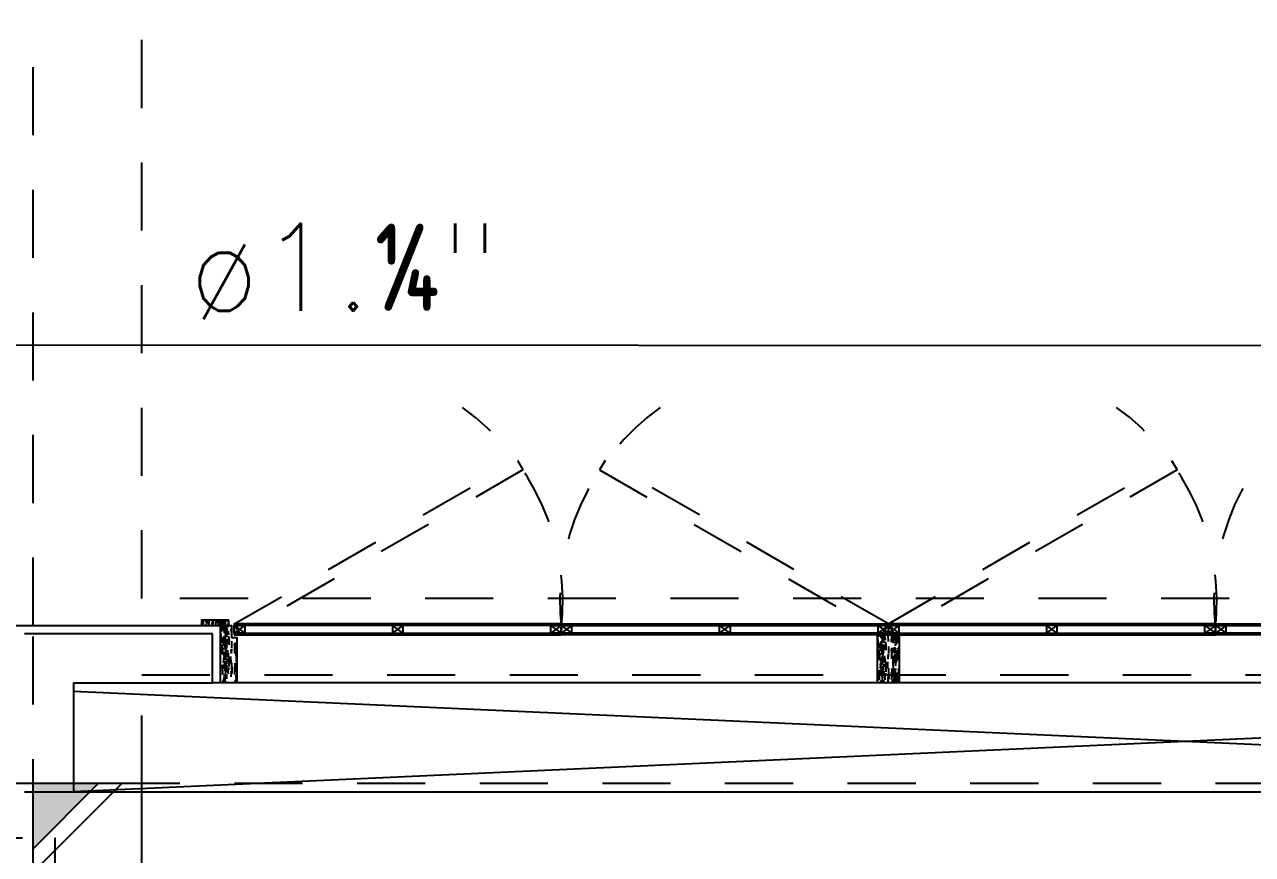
# Model space of a CAD drawing. Header units: millimetres. Extents: x 188.6 to 263.2, y 40.1 to 120.1.
# Drawn here: x 223.678 to 225.931, y 69 to 70.523 of the extents above; entities that cross this region are included whole.
import ezdxf

# ---------------------------------------------------------------- set-up
doc = ezdxf.new("R2010")
doc.units = ezdxf.units.MM
for name, pattern in [('ACAD_ISO14W100', [24, 12, -3, 0, -3, 0, -3, 0, -3]), ('DASHDOT2', [0.5, 0.25, -0.125, 0, -0.125]), ('HIDDEN2', [0.1875, 0.125, -0.0625]), ('XREF-TIPO$0$HIDDEN', [0.375, 0.25, -0.125])]:
    doc.linetypes.add(name, pattern=pattern)
for name, color, linetype in [('ARQ', 8, 'Continuous'), ('ESTR-PILARES', 11, 'Continuous'), ('ESTR-VIGAS', 11, 'HIDDEN2'), ('ESTRUTURA', 7, 'Continuous'), ('SPDA-MALHA', 162, 'ACAD_ISO14W100'), ('SPK-TEXTO', 7, 'Continuous'), ('SPK-TUBO-TETO', 12, 'Continuous')]:
    doc.layers.add(name, color=color, linetype=linetype)
doc.styles.add('60-75', font='romans.shx', dxfattribs={"height": 0.12})
pattern_1 = [(79.69520000000003, (223.9720790877334, 69.4320364729906), (0.0399997950214397, 0.2400000384339161), [0.00447212, -0.4427414399999977]), (90, (223.9728790876549, 69.43643647296676), (-0.04, 0.04), [0.0044, -0.0356]), (108.4348999999999, (223.9728790876549, 69.4408364729429), (-0.0399999361289083, 0.0800000173837185), [0.00379472, -0.1226963599999994]), (262.875, (223.9716790877144, 69.44443647427806), (0.0399999312757586, 0.2800000151938114), [0.00322492, -0.3192654]), (264.8056, (223.9712790876954, 69.44123647412607), (0.0399998089879781, 0.4000000268017958), [0.00441816, -0.4373962800000001]), (284.0361999999999, (223.9708790876764, 69.4368364741499), (0.0399999222944498, -0.1200000218395896), [0.00494772, -0.15997648]), (99.46229999999994, (223.9720790877334, 69.4352364731426), (-0.0399999255680974, 0.2000000309478123), [0.00243312, -0.2408774]), (83.65980000000005, (223.9716790877144, 69.43763647279093), (-0.0400000631583878, -0.3199999761042569), [0.00362216, -0.35859324]), (275.7106, (223.9720790877334, 69.44123647412607), (0.0400000525866517, -0.3599999769398341), [0.00401996, -0.3979750799999976]), (258.6901000000001, (223.972479087636, 69.43723647347042), (0.0399999052864643, 0.1600000300892381), [0.0020396, -0.2019211599999988]), (84.8056, (223.972479087636, 69.42843647351812), (-0.0399998089879779, -0.4000000268017958), [0.00441816, -0.43739628]), (78.69009999999997, (223.9728790876549, 69.43283647349425), (-0.0399999052864644, -0.160000030089238), [0.0040792, -0.19988156]), (90, (223.9736790876929, 69.4368364741499), (-0.04, 0.04), [0.0048, -0.0352]), (110.5559999999999, (223.9736790876929, 69.44163647344658), (-0.0799998398568635, 0.2000000737816969), [0.0034176, -0.3383425599999999]), (93.81409999999993, (223.972479087636, 69.44483647359857), (-0.0400002449589481, 0.5599999736578523), [0.00601332, -0.59531852]), (84.8056, (223.9720790877334, 69.4508364727194), (-0.0399998089879779, -0.4000000268017958), [0.00441816, -0.43739628]), (90, (223.972479087636, 69.45523647269556), (-0.04, 0.04), [0.0044, -0.0356]), (95.19439999999994, (223.972479087636, 69.41963647356579), (-0.039999808987978, 0.4000000268017958), [0.00441816, -0.4373962800000001]), (84.8056, (223.9720790877334, 69.42403647354193), (-0.0399998089879779, -0.4000000268017958), [0.00441816, -0.43739628]), (90, (223.9716790877144, 69.41963647356579), (-0.04, 0.04), [0.0024, -0.0376]), (95.19439999999994, (223.9716790877144, 69.42203647321412), (-0.039999808987978, 0.4000000268017958), [0.00441816, -0.4373962800000001]), (90, (223.9712790876954, 69.42643647319028), (-0.04, 0.04), [0.004, -0.036]), (100.3048, (223.9712790876954, 69.43043647384593), (0.0399997950214397, -0.2400000384339161), [0.00447212, -0.44274144]), (95.19439999999994, (223.9704790876575, 69.43483647382207), (-0.039999808987978, 0.4000000268017958), [0.00441816, -0.4373962800000001]), (84.8056, (223.9700790876384, 69.43923647379825), (-0.0399998089879779, -0.4000000268017958), [0.00441816, -0.43739628]), (84.8056, (223.9704790876575, 69.44363647377439), (-0.0399998089879779, -0.4000000268017958), [0.00441816, -0.43739628]), (81.86989999999993, (223.9708790876764, 69.44803647375056), (-0.03999997423262201, -0.2399999910584448), [0.00565684, -0.2771858399999976]), (90, (223.9716790877144, 69.45363647355089), (-0.04, 0.04), [0.006, -0.034]), (77.47120000000002, (223.9956790876901, 69.45203647440621), (0.0399999841217957, 0.2000000128163639), [0.0036878, -0.36509396]), (84.28939999999999, (223.9964790877281, 69.45563647387871), (-0.0400000525866517, -0.3599999769398341), [0.00401996, -0.3979750800000001]), (98.13009999999994, (223.9956790876901, 69.45203647440621), (-0.0399999742326217, 0.2399999910584448), [0.00282844, -0.2800142800000001]), (99.46229999999994, (223.9952790876712, 69.45483647337504), (-0.0399999255680974, 0.2000000309478123), [0.0048662, -0.23844428]), (90, (223.9944790876332, 69.41963647356579), (-0.04, 0.04), [0.0048, -0.0352]), (80.5377, (223.9944790876332, 69.42443647286245), (-0.0399999255680975, -0.2000000309478122), [0.00243312, -0.2408774]), (291.8014, (223.9948790876522, 69.42683647437343), (-0.039999996420026, 0.1200000109204308), [0.00215408, -0.21325252]), (282.9946000000001, (223.9956790876901, 69.4248364740456), (-0.0799999031031338, 0.3600000307099759), [0.00533668, -0.5283298799999999]), (82.87500000000001, (223.9956790876901, 69.45643647438237), (-0.0399999312757587, -0.2800000151938114), [0.00322492, -0.3192654]), (97.12499999999991, (223.9956790876901, 69.45643647438237), (-0.0399999312757586, 0.2800000151938114), [0.00322492, -0.3192654]), (90, (223.9952790876712, 69.41963647356579), (-0.04, 0.04), [0.0032, -0.0368]), (284.0361999999999, (223.9952790876712, 69.42283647371778), (0.0399999222944498, -0.1200000218395896), [0.00329848, -0.16162576]), (86.63350000000004, (223.9940790877306, 69.42843647351812), (-0.0400004385341794, -0.6399999728787479), [0.00681176, -0.6743637199999952]), (87.70940000000003, (223.9944790876332, 69.4352364731426), (-0.0399998301250331, -0.9600000051670294), [0.010008, -0.9907916800000002]), (93.17979999999955, (223.9948790876522, 69.44523647291908), (-0.0399996416930524, 0.6800000201079799), [0.00721112, -0.7138991599999974]), (99.46229999999994, (223.9944790876332, 69.45243647372672), (-0.0399999255680974, 0.2000000309478123), [0.00729932, -0.2360112]), (100.3048, (223.9980790876877, 69.41963647356579), (0.0399997950214397, -0.2400000384339161), [0.00447212, -0.44274144]), (105.9454, (223.9972790876497, 69.42403647354193), (0.0399999955718552, -0.1600000050660861), [0.00582408, -0.28538032]), (90, (223.9956790876901, 69.42963647334227), (-0.04, 0.04), [0.0052, -0.0348]), (81.86989999999993, (223.9956790876901, 69.43483647382207), (-0.03999997423262201, -0.2399999910584448), [0.00565684, -0.2771858399999976]), (93.5762999999994, (223.9964790877281, 69.44043647362241), (-0.0399996286932699, 0.600000026173364), [0.00641248, -0.6348362799999994]), (81.25380000000001, (223.9960790877092, 69.4468364739264), (0.0400001678823012, 0.279999973454254), [0.00526116, -0.5208566799999951]), (75.96380000000005, (223.9968790876309, 69.45203647440621), (-0.0399999222944498, -0.1200000218395896), [0.00494772, -0.15997648]), (90, (223.9980790876877, 69.45683647370286), (-0.04, 0.04), [0.0028, -0.0372]), (264.8056, (223.9940790877306, 69.42843647351812), (0.0399998089879781, 0.4000000268017958), [0.00883628, -0.4329781600000002]), (85.23639999999993, (223.991679087733, 69.41963647356579), (-0.0399996613064505, -0.4400000378527836), [0.00963328, -0.4720305200000002]), (90, (223.9924790876546, 69.42923647402176), (-0.04, 0.04), [0.0092, -0.0308]), (94.08559999999996, (223.9924790876546, 69.43843647329459), (-0.0399998452941669, 0.5200000059605934), [0.0112285199999999, -0.5501981999999952]), (90, (223.991679087733, 69.44963647289524), (-0.04, 0.04), [0.01, -0.03]), (97.12499999999991, (224.0000790876663, 69.41963647356579), (-0.0399999312757586, 0.2800000151938114), [0.00967472, -0.3128156]), (96.34019999999997, (223.9988790877257, 69.42923647402176), (-0.0400000631583877, 0.3199999761042569), [0.00724432, -0.3549710800000001]), (87.51039999999998, (223.9980790876877, 69.43643647296676), (-0.0400007146107917, -0.8799999791882172), [0.00920868, -0.91166048]), (83.48020000000005, (223.9984790877067, 69.44563647410223), (-0.1199999810097492, -1.039999991634944), [0.01409112, -1.395022079999999]), (93.01279999999981, (223.9740790877119, 69.41963647356579), (-0.0400001641951632, 0.7200000004678956), [0.00761052, -0.7534413999999995]), (81.86989999999993, (223.9736790876929, 69.42723647369394), (-0.03999997423262201, -0.2399999910584448), [0.0084852799999999, -0.2743574399999975]), (87.61409999999995, (223.9748790876335, 69.43563647432575), (-0.0399993108224176, -0.9200000209549773), [0.0096083199999999, -0.9512246399999954]), (100.6197, (223.9752790876525, 69.44523647291908), (0.0800003233247349, -0.4399999361847267), [0.00651152, -0.64464128]), (90, (223.9740790877119, 69.45163647322306), (-0.04, 0.04), [0.008, -0.032]), (86.82020000000004, (223.9692790877168, 69.41963647356579), (-0.0399996416930523, -0.6800000201079799), [0.00721112, -0.7138991599999951]), (96.00899999999996, (223.9696790877359, 69.42683647437343), (0.0399999726992737, -0.3999999900362416), [0.007642, -0.75655692]), (96.7098, (223.9688790876979, 69.43443647263894), (0.0399997552497613, -0.3600000399100522), [0.00684688, -0.6778428000000001]), (84.28939999999999, (223.9680790876598, 69.44123647412607), (-0.0400000525866517, -0.3599999769398341), [0.00803992, -0.39395512]), (77.90519999999998, (223.9688790876979, 69.44923647357473), (-0.0800002693395147, -0.359999944064556), [0.00572712, -0.56698572]), (99.46229999999994, (223.9700790876384, 69.45483647337504), (-0.0399999255680974, 0.2000000309478123), [0.0048662, -0.23844428]), (93.81409999999993, (223.9768790877285, 69.41963647356579), (-0.0400002449589481, 0.5599999736578523), [0.00601332, -0.59531852]), (77.19570000000002, (223.9764790877095, 69.42563647268662), (-0.1200002955069241, -0.519999913875351), [0.0090244, -0.89341672]), (90, (223.9784790876881, 69.43443647263894), (-0.04, 0.04), [0.01, -0.03]), (95.44029999999985, (223.9784790876881, 69.44443647427806), (0.0399997348496507, -0.4400000124883264), [0.008438, -0.8353629199999995]), (96.7098, (223.9776790876501, 69.45283647304723), (0.0399997552497613, -0.3600000399100522), [0.00684688, -0.6778428000000001]), (90, (223.9664790877002, 69.41963647356579), (-0.04, 0.04), [0.0068, -0.0332]), (98.13009999999994, (223.9664790877002, 69.42643647319028), (-0.0399999742326217, 0.2399999910584448), [0.01131372, -0.2715289999999999]), (87.61409999999995, (223.9648790877406, 69.43763647279093), (-0.0399993108224176, -0.9200000209549773), [0.0096083199999999, -0.9512246399999954]), (84.47250000000003, (223.9652790876432, 69.4472364732469), (0.0799994151865981, 0.840000068775989), [0.01245792, -1.233335]), (96.8428, (224.0028790876829, 69.41963647356579), (0.0800003199169901, -0.6799999746191422), [0.0100717599999999, -0.9971025199999948]), (90, (224.0016790876259, 69.42963647334227), (-0.04, 0.04), [0.0112, -0.0288]), (86.34780000000003, (224.0016790876259, 69.4408364729429), (-0.0799994919411372, -1.240000037688629), [0.0188382399999999, -1.864987639999989]), (90, (223.9888790877164, 69.41963647356579), (-0.04, 0.04), [0.0096, -0.0304]), (94.76359999999987, (223.9888790877164, 69.42923647402176), (-0.0399996613064504, 0.4400000378527836), [0.0096332799999999, -0.472030519999998]), (88.15239999999996, (223.9880790876784, 69.43883647447774), (-0.0399997735908692, -1.200000018572352), [0.01240644, -1.22823856]), (87.2737, (223.9884790876974, 69.45123647390255), (-0.0399998407090877, -0.8000000117989386), [0.00840952, -0.8325423200000001]), (84.8056, (223.9824790876454, 69.41963647356579), (-0.0399998089879779, -0.4000000268017958), [0.00883628, -0.4329781600000001]), (90, (223.9832790876834, 69.42843647351812), (-0.04, 0.04), [0.0128, -0.0272]), (91.90919999999942, (223.9832790876834, 69.44123647412607), (-0.0400009696431283, 1.15999996126315), [0.01200668, -1.188659799999997]), (93.5762999999994, (223.9828790876643, 69.45323647423037), (-0.0399996286932699, 0.600000026173364), [0.00641248, -0.6348362799999994])]
pattern_2 = [(79.69520000000003, (224.0070790876495, 69.34192757195183), (0.0399997950214397, 0.2400000384339161), [0.00447212, -0.4427414399999977]), (90, (224.0078790875711, 69.34632757192797), (-0.04, 0.04), [0.0044, -0.0356]), (108.4348999999999, (224.0078790875711, 69.35072757190414), (-0.0399999361289083, 0.0800000173837185), [0.00379472, -0.1226963599999995]), (262.875, (224.0066790876305, 69.35432757323929), (0.0399999312757586, 0.2800000151938114), [0.00322492, -0.3192654]), (264.8056, (224.0062790876116, 69.3511275730873), (0.0399998089879781, 0.4000000268017958), [0.00441816, -0.4373962800000001]), (284.0361999999999, (224.0058790875925, 69.34672757311114), (0.0399999222944498, -0.1200000218395896), [0.00494772, -0.15997648]), (99.46229999999994, (224.0070790876495, 69.34512757210382), (-0.0399999255680974, 0.2000000309478123), [0.00243312, -0.2408774]), (83.65980000000005, (224.0066790876305, 69.34752757175215), (-0.0400000631583878, -0.3199999761042569), [0.00362216, -0.35859324]), (275.7106, (224.0070790876495, 69.3511275730873), (0.0400000525866517, -0.3599999769398341), [0.00401996, -0.3979750799999977]), (258.6901000000001, (224.0074790875521, 69.34712757243165), (0.0399999052864643, 0.1600000300892381), [0.0020396, -0.2019211599999989]), (84.8056, (224.0074790875521, 69.33832757247933), (-0.0399998089879779, -0.4000000268017958), [0.00441816, -0.43739628]), (78.69009999999997, (224.0078790875711, 69.34272757245547), (-0.0399999052864644, -0.160000030089238), [0.0040792, -0.19988156]), (90, (224.0086790876091, 69.34672757311114), (-0.04, 0.04), [0.0048, -0.0352]), (110.5559999999999, (224.0086790876091, 69.3515275724078), (-0.0799998398568635, 0.2000000737816969), [0.0034176, -0.3383425599999999]), (93.81409999999993, (224.0074790875521, 69.35472757255978), (-0.0400002449589481, 0.5599999736578523), [0.00601332, -0.59531852]), (84.8056, (224.0070790876495, 69.36072757168061), (-0.0399998089879779, -0.4000000268017958), [0.00441816, -0.43739628]), (90, (224.0074790875521, 69.36512757165679), (-0.04, 0.04), [0.0044, -0.0356]), (95.19439999999994, (224.0074790875521, 69.32952757252701), (-0.039999808987978, 0.4000000268017958), [0.00441816, -0.4373962800000001]), (84.8056, (224.0070790876495, 69.33392757250317), (-0.0399998089879779, -0.4000000268017958), [0.00441816, -0.43739628]), (90, (224.0066790876305, 69.32952757252701), (-0.04, 0.04), [0.0024, -0.0376]), (95.19439999999994, (224.0066790876305, 69.33192757217535), (-0.039999808987978, 0.4000000268017958), [0.00441816, -0.4373962800000001]), (90, (224.0062790876116, 69.3363275721515), (-0.04, 0.04), [0.004, -0.036]), (100.3048, (224.0062790876116, 69.34032757280715), (0.0399997950214397, -0.2400000384339161), [0.00447212, -0.44274144]), (95.19439999999994, (224.0054790875736, 69.34472757278331), (-0.039999808987978, 0.4000000268017958), [0.00441816, -0.4373962800000001]), (84.8056, (224.0050790875545, 69.34912757275947), (-0.0399998089879779, -0.4000000268017958), [0.00441816, -0.43739628]), (84.8056, (224.0054790875736, 69.35352757273562), (-0.0399998089879779, -0.4000000268017958), [0.00441816, -0.43739628]), (81.86989999999993, (224.0058790875925, 69.35792757271179), (-0.03999997423262201, -0.2399999910584448), [0.00565684, -0.2771858399999976]), (90, (224.0066790876305, 69.36352757251211), (-0.04, 0.04), [0.006, -0.034]), (77.47120000000002, (224.0306790876064, 69.36192757336744), (0.0399999841217957, 0.2000000128163639), [0.0036878, -0.36509396]), (84.28939999999999, (224.0314790876443, 69.36552757283994), (-0.0400000525866517, -0.3599999769398341), [0.00401996, -0.3979750800000001]), (98.13009999999994, (224.0306790876064, 69.36192757336744), (-0.0399999742326217, 0.2399999910584448), [0.00282844, -0.2800142800000001]), (99.46229999999994, (224.0302790875873, 69.36472757233628), (-0.0399999255680974, 0.2000000309478123), [0.0048662, -0.23844428]), (90, (224.0294790875493, 69.32952757252701), (-0.04, 0.04), [0.0048, -0.0352]), (80.5377, (224.0294790875493, 69.33432757182368), (-0.0399999255680975, -0.2000000309478122), [0.00243312, -0.2408774]), (291.8014, (224.0298790875685, 69.33672757333464), (-0.039999996420026, 0.1200000109204308), [0.00215408, -0.21325252]), (282.9946000000001, (224.0306790876064, 69.33472757300683), (-0.0799999031031338, 0.3600000307099759), [0.00533668, -0.5283298799999999]), (82.87500000000001, (224.0306790876064, 69.3663275733436), (-0.0399999312757587, -0.2800000151938114), [0.00322492, -0.3192654]), (97.12499999999991, (224.0306790876064, 69.3663275733436), (-0.0399999312757586, 0.2800000151938114), [0.00322492, -0.3192654]), (90, (224.0302790875873, 69.32952757252701), (-0.04, 0.04), [0.0032, -0.0368]), (284.0361999999999, (224.0302790875873, 69.332727572679), (0.0399999222944498, -0.1200000218395896), [0.00329848, -0.16162576]), (86.63350000000004, (224.0290790876468, 69.33832757247933), (-0.0400004385341794, -0.6399999728787479), [0.00681176, -0.6743637199999953]), (87.70940000000003, (224.0294790875493, 69.34512757210382), (-0.0399998301250331, -0.9600000051670294), [0.010008, -0.9907916800000002]), (93.17979999999955, (224.0298790875685, 69.35512757188029), (-0.0399996416930524, 0.6800000201079799), [0.00721112, -0.7138991599999976]), (99.46229999999994, (224.0294790875493, 69.36232757268795), (-0.0399999255680974, 0.2000000309478123), [0.00729932, -0.2360112]), (100.3048, (224.0330790876039, 69.32952757252701), (0.0399997950214397, -0.2400000384339161), [0.00447212, -0.44274144]), (105.9454, (224.0322790875659, 69.33392757250317), (0.0399999955718552, -0.1600000050660861), [0.00582408, -0.28538032]), (90, (224.0306790876064, 69.3395275723035), (-0.04, 0.04), [0.0052, -0.0348]), (81.86989999999993, (224.0306790876064, 69.34472757278331), (-0.03999997423262201, -0.2399999910584448), [0.00565684, -0.2771858399999976]), (93.57629999999949, (224.0314790876443, 69.35032757258364), (-0.0399996286932699, 0.600000026173364), [0.00641248, -0.6348362799999995]), (81.25380000000001, (224.0310790876253, 69.35672757288762), (0.0400001678823012, 0.279999973454254), [0.00526116, -0.5208566799999952]), (75.96380000000005, (224.0318790875469, 69.36192757336744), (-0.0399999222944498, -0.1200000218395896), [0.00494772, -0.15997648]), (90, (224.0330790876039, 69.3667275726641), (-0.04, 0.04), [0.0028, -0.0372]), (264.8056, (224.0290790876468, 69.33832757247933), (0.0399998089879781, 0.4000000268017958), [0.00883628, -0.4329781600000002]), (85.23639999999993, (224.0266790876492, 69.32952757252701), (-0.0399996613064505, -0.4400000378527836), [0.00963328, -0.4720305200000002]), (90, (224.0274790875708, 69.33912757298299), (-0.04, 0.04), [0.0092, -0.0308]), (94.08559999999996, (224.0274790875708, 69.34832757225581), (-0.0399998452941669, 0.5200000059605934), [0.0112285199999999, -0.5501981999999953]), (90, (224.0266790876492, 69.35952757185646), (-0.04, 0.04), [0.01, -0.03]), (97.12499999999991, (224.0350790875825, 69.32952757252701), (-0.0399999312757586, 0.2800000151938114), [0.00967472, -0.3128156]), (96.34019999999997, (224.0338790876419, 69.33912757298299), (-0.0400000631583877, 0.3199999761042569), [0.00724432, -0.3549710800000001]), (87.51039999999998, (224.0330790876039, 69.34632757192797), (-0.0400007146107917, -0.8799999791882172), [0.00920868, -0.91166048]), (83.48020000000005, (224.0334790876229, 69.35552757306345), (-0.1199999810097492, -1.039999991634944), [0.01409112, -1.395022079999999]), (93.01279999999981, (224.0090790876281, 69.32952757252701), (-0.0400001641951632, 0.7200000004678956), [0.00761052, -0.7534413999999995]), (81.86989999999993, (224.0086790876091, 69.33712757265515), (-0.03999997423262201, -0.2399999910584448), [0.0084852799999999, -0.2743574399999975]), (87.61409999999995, (224.0098790875497, 69.34552757328697), (-0.0399993108224176, -0.9200000209549773), [0.0096083199999999, -0.9512246399999956]), (100.6197, (224.0102790875687, 69.35512757188029), (0.0800003233247349, -0.4399999361847267), [0.00651152, -0.64464128]), (90, (224.0090790876281, 69.36152757218429), (-0.04, 0.04), [0.008, -0.032]), (86.82020000000004, (224.004279087633, 69.32952757252701), (-0.0399996416930523, -0.6800000201079799), [0.00721112, -0.7138991599999953]), (96.00899999999996, (224.004679087652, 69.33672757333464), (0.0399999726992737, -0.3999999900362416), [0.007642, -0.75655692]), (96.7098, (224.003879087614, 69.34432757160016), (0.0399997552497613, -0.3600000399100522), [0.00684688, -0.6778428000000001]), (84.28939999999999, (224.003079087576, 69.3511275730873), (-0.0400000525866517, -0.3599999769398341), [0.00803992, -0.39395512]), (77.90519999999998, (224.003879087614, 69.35912757253595), (-0.0800002693395147, -0.359999944064556), [0.00572712, -0.56698572]), (99.46229999999994, (224.0050790875545, 69.36472757233628), (-0.0399999255680974, 0.2000000309478123), [0.0048662, -0.23844428]), (93.81409999999993, (224.0118790876447, 69.32952757252701), (-0.0400002449589481, 0.5599999736578523), [0.00601332, -0.59531852]), (77.19570000000002, (224.0114790876257, 69.33552757164784), (-0.1200002955069241, -0.519999913875351), [0.0090244, -0.89341672]), (90, (224.0134790876044, 69.34432757160016), (-0.04, 0.04), [0.01, -0.03]), (95.44029999999985, (224.0134790876044, 69.35432757323929), (0.0399997348496507, -0.4400000124883264), [0.008438, -0.8353629199999995]), (96.7098, (224.0126790875663, 69.36272757200845), (0.0399997552497613, -0.3600000399100522), [0.00684688, -0.6778428000000001]), (90, (224.0014790876164, 69.32952757252701), (-0.04, 0.04), [0.0068, -0.0332]), (98.13009999999994, (224.0014790876164, 69.3363275721515), (-0.0399999742326217, 0.2399999910584448), [0.01131372, -0.2715289999999999]), (87.61409999999995, (223.9998790876569, 69.34752757175215), (-0.0399993108224176, -0.9200000209549773), [0.0096083199999999, -0.9512246399999956]), (84.47250000000003, (224.0002790875594, 69.35712757220811), (0.0799994151865981, 0.840000068775989), [0.01245792, -1.233335]), (96.8428, (224.0378790875991, 69.32952757252701), (0.0800003199169901, -0.6799999746191422), [0.0100717599999999, -0.9971025199999952]), (90, (224.0366790875421, 69.3395275723035), (-0.04, 0.04), [0.0112, -0.0288]), (86.34780000000003, (224.0366790875421, 69.35072757190414), (-0.0799994919411372, -1.240000037688629), [0.0188382399999999, -1.864987639999989]), (90, (224.0238790876326, 69.32952757252701), (-0.04, 0.04), [0.0096, -0.0304]), (94.76359999999987, (224.0238790876326, 69.33912757298299), (-0.0399996613064504, 0.4400000378527836), [0.0096332799999999, -0.4720305199999981]), (88.15239999999996, (224.0230790875946, 69.34872757343896), (-0.0399997735908692, -1.200000018572352), [0.01240644, -1.22823856]), (87.2737, (224.0234790876136, 69.36112757286378), (-0.0399998407090877, -0.8000000117989386), [0.00840952, -0.8325423200000001]), (84.8056, (224.0174790875614, 69.32952757252701), (-0.0399998089879779, -0.4000000268017958), [0.00883628, -0.4329781600000001]), (90, (224.0182790875995, 69.33832757247933), (-0.04, 0.04), [0.0128, -0.0272]), (91.90919999999942, (224.0182790875995, 69.3511275730873), (-0.0400009696431283, 1.15999996126315), [0.01200668, -1.188659799999997]), (93.57629999999949, (224.0178790875804, 69.3631275731916), (-0.0399996286932699, 0.600000026173364), [0.00641248, -0.6348362799999995])]
pattern_3 = [(79.69520000000003, (225.2120790876495, 69.33192757195182), (0.0399997950214397, 0.2400000384339161), [0.00447212, -0.4427414399999975]), (90, (225.212879087571, 69.336327571928), (-0.04, 0.04), [0.0044, -0.0356]), (108.4348999999999, (225.212879087571, 69.34072757190414), (-0.0399999361289083, 0.0800000173837185), [0.00379472, -0.1226963599999994]), (262.875, (225.2116790876305, 69.34432757323928), (0.0399999312757586, 0.2800000151938114), [0.00322492, -0.3192654]), (264.8056, (225.2112790876115, 69.3411275730873), (0.0399998089879781, 0.4000000268017958), [0.00441816, -0.4373962800000001]), (284.0361999999999, (225.2108790875925, 69.33672757311115), (0.0399999222944498, -0.1200000218395896), [0.00494772, -0.15997648]), (99.46229999999994, (225.2120790876495, 69.33512757210383), (-0.0399999255680974, 0.2000000309478123), [0.00243312, -0.2408774]), (83.65980000000005, (225.2116790876305, 69.33752757175216), (-0.0400000631583878, -0.3199999761042569), [0.00362216, -0.35859324]), (275.7106, (225.2120790876495, 69.3411275730873), (0.0400000525866517, -0.3599999769398341), [0.00401996, -0.3979750799999974]), (258.6901000000001, (225.2124790875521, 69.33712757243165), (0.0399999052864643, 0.1600000300892381), [0.0020396, -0.2019211599999987]), (84.8056, (225.2124790875521, 69.32832757247934), (-0.0399998089879779, -0.4000000268017958), [0.00441816, -0.43739628]), (78.69009999999997, (225.212879087571, 69.3327275724555), (-0.0399999052864644, -0.160000030089238), [0.0040792, -0.19988156]), (90, (225.213679087609, 69.33672757311115), (-0.04, 0.04), [0.0048, -0.0352]), (110.5559999999999, (225.213679087609, 69.34152757240781), (-0.0799998398568635, 0.2000000737816969), [0.0034176, -0.3383425599999999]), (93.81409999999993, (225.2124790875521, 69.34472757255982), (-0.0400002449589481, 0.5599999736578523), [0.00601332, -0.59531852]), (84.8056, (225.2120790876495, 69.35072757168064), (-0.0399998089879779, -0.4000000268017958), [0.00441816, -0.43739628]), (90, (225.2124790875521, 69.3551275716568), (-0.04, 0.04), [0.0044, -0.0356]), (95.19439999999994, (225.2124790875521, 69.31952757252702), (-0.039999808987978, 0.4000000268017958), [0.00441816, -0.4373962800000001]), (84.8056, (225.2120790876495, 69.32392757250318), (-0.0399998089879779, -0.4000000268017958), [0.00441816, -0.43739628]), (90, (225.2116790876305, 69.31952757252702), (-0.04, 0.04), [0.0024, -0.0376]), (95.19439999999994, (225.2116790876305, 69.32192757217535), (-0.039999808987978, 0.4000000268017958), [0.00441816, -0.4373962800000001]), (90, (225.2112790876115, 69.32632757215151), (-0.04, 0.04), [0.004, -0.036]), (100.3048, (225.2112790876115, 69.33032757280716), (0.0399997950214397, -0.2400000384339161), [0.00447212, -0.44274144]), (95.19439999999994, (225.2104790875735, 69.33472757278332), (-0.039999808987978, 0.4000000268017958), [0.00441816, -0.4373962800000001]), (84.8056, (225.2100790875545, 69.33912757275948), (-0.0399998089879779, -0.4000000268017958), [0.00441816, -0.43739628]), (84.8056, (225.2104790875735, 69.34352757273564), (-0.0399998089879779, -0.4000000268017958), [0.00441816, -0.43739628]), (81.86989999999993, (225.2108790875925, 69.3479275727118), (-0.03999997423262201, -0.2399999910584448), [0.00565684, -0.2771858399999973]), (90, (225.2116790876305, 69.35352757251212), (-0.04, 0.04), [0.006, -0.034]), (77.47120000000002, (225.2356790876063, 69.35192757336745), (0.0399999841217957, 0.2000000128163639), [0.0036878, -0.36509396]), (84.28939999999999, (225.2364790876442, 69.35552757283996), (-0.0400000525866517, -0.3599999769398341), [0.00401996, -0.3979750800000001]), (98.13009999999994, (225.2356790876063, 69.35192757336745), (-0.0399999742326217, 0.2399999910584448), [0.00282844, -0.2800142800000001]), (99.46229999999994, (225.2352790875873, 69.35472757233629), (-0.0399999255680974, 0.2000000309478123), [0.0048662, -0.23844428]), (90, (225.2344790875493, 69.31952757252702), (-0.04, 0.04), [0.0048, -0.0352]), (80.5377, (225.2344790875493, 69.32432757182369), (-0.0399999255680975, -0.2000000309478122), [0.00243312, -0.2408774]), (291.8014, (225.2348790875683, 69.32672757333468), (-0.039999996420026, 0.1200000109204308), [0.00215408, -0.21325252]), (282.9946000000001, (225.2356790876063, 69.32472757300684), (-0.0799999031031338, 0.3600000307099759), [0.00533668, -0.5283298799999999]), (82.87500000000001, (225.2356790876063, 69.3563275733436), (-0.0399999312757587, -0.2800000151938114), [0.00322492, -0.3192654]), (97.12499999999991, (225.2356790876063, 69.3563275733436), (-0.0399999312757586, 0.2800000151938114), [0.00322492, -0.3192654]), (90, (225.2352790875873, 69.31952757252702), (-0.04, 0.04), [0.0032, -0.0368]), (284.0361999999999, (225.2352790875873, 69.322727572679), (0.0399999222944498, -0.1200000218395896), [0.00329848, -0.16162576]), (86.63350000000004, (225.2340790876467, 69.32832757247934), (-0.0400004385341794, -0.6399999728787479), [0.00681176, -0.6743637199999946]), (87.70940000000003, (225.2344790875493, 69.33512757210383), (-0.0399998301250331, -0.9600000051670294), [0.010008, -0.9907916800000002]), (93.17979999999955, (225.2348790875683, 69.34512757188031), (-0.0399996416930524, 0.6800000201079799), [0.00721112, -0.713899159999997]), (99.46229999999994, (225.2344790875493, 69.35232757268795), (-0.0399999255680974, 0.2000000309478123), [0.00729932, -0.2360112]), (100.3048, (225.2380790876038, 69.31952757252702), (0.0399997950214397, -0.2400000384339161), [0.00447212, -0.44274144]), (105.9454, (225.2372790875659, 69.32392757250318), (0.0399999955718552, -0.1600000050660861), [0.00582408, -0.28538032]), (90, (225.2356790876063, 69.32952757230349), (-0.04, 0.04), [0.0052, -0.0348]), (81.86989999999993, (225.2356790876063, 69.33472757278332), (-0.03999997423262201, -0.2399999910584448), [0.00565684, -0.2771858399999973]), (93.57629999999935, (225.2364790876442, 69.34032757258363), (-0.0399996286932699, 0.600000026173364), [0.00641248, -0.6348362799999994]), (81.25380000000001, (225.2360790876253, 69.34672757288763), (0.0400001678823012, 0.279999973454254), [0.00526116, -0.5208566799999947]), (75.96380000000005, (225.2368790875469, 69.35192757336745), (-0.0399999222944498, -0.1200000218395896), [0.00494772, -0.15997648]), (90, (225.2380790876038, 69.35672757266411), (-0.04, 0.04), [0.0028, -0.0372]), (264.8056, (225.2340790876467, 69.32832757247934), (0.0399998089879781, 0.4000000268017958), [0.00883628, -0.4329781600000002]), (85.23639999999993, (225.2316790876491, 69.31952757252702), (-0.0399996613064505, -0.4400000378527836), [0.00963328, -0.4720305200000002]), (90, (225.2324790875707, 69.329127572983), (-0.04, 0.04), [0.0092, -0.0308]), (94.08559999999996, (225.2324790875707, 69.33832757225582), (-0.0399998452941669, 0.5200000059605934), [0.0112285199999999, -0.5501981999999948]), (90, (225.2316790876491, 69.34952757185647), (-0.04, 0.04), [0.01, -0.03]), (97.12499999999991, (225.2400790875825, 69.31952757252702), (-0.0399999312757586, 0.2800000151938114), [0.00967472, -0.3128156]), (96.34019999999997, (225.2388790876418, 69.329127572983), (-0.0400000631583877, 0.3199999761042569), [0.00724432, -0.3549710800000001]), (87.51039999999998, (225.2380790876038, 69.336327571928), (-0.0400007146107917, -0.8799999791882172), [0.00920868, -0.91166048]), (83.48020000000005, (225.2384790876229, 69.34552757306346), (-0.1199999810097492, -1.039999991634944), [0.01409112, -1.395022079999999]), (93.01279999999981, (225.2140790876281, 69.31952757252702), (-0.0400001641951632, 0.7200000004678956), [0.00761052, -0.7534413999999995]), (81.86989999999993, (225.213679087609, 69.32712757265517), (-0.03999997423262201, -0.2399999910584448), [0.0084852799999999, -0.2743574399999974]), (87.61409999999995, (225.2148790875497, 69.33552757328697), (-0.0399993108224176, -0.9200000209549773), [0.0096083199999999, -0.9512246399999948]), (100.6197, (225.2152790875686, 69.34512757188031), (0.0800003233247349, -0.4399999361847267), [0.00651152, -0.64464128]), (90, (225.2140790876281, 69.35152757218428), (-0.04, 0.04), [0.008, -0.032]), (86.82020000000004, (225.2092790876329, 69.31952757252702), (-0.0399996416930523, -0.6800000201079799), [0.00721112, -0.7138991599999948]), (96.00899999999996, (225.209679087652, 69.32672757333468), (0.0399999726992737, -0.3999999900362416), [0.007642, -0.75655692]), (96.7098, (225.2088790876139, 69.33432757160017), (0.0399997552497613, -0.3600000399100522), [0.00684688, -0.6778428000000001]), (84.28939999999999, (225.2080790875759, 69.3411275730873), (-0.0400000525866517, -0.3599999769398341), [0.00803992, -0.39395512]), (77.90519999999998, (225.2088790876139, 69.34912757253596), (-0.0800002693395147, -0.359999944064556), [0.00572712, -0.56698572]), (99.46229999999994, (225.2100790875545, 69.35472757233629), (-0.0399999255680974, 0.2000000309478123), [0.0048662, -0.23844428]), (93.81409999999993, (225.2168790876446, 69.31952757252702), (-0.0400002449589481, 0.5599999736578523), [0.00601332, -0.59531852]), (77.19570000000002, (225.2164790876256, 69.32552757164785), (-0.1200002955069241, -0.519999913875351), [0.0090244, -0.89341672]), (90, (225.2184790876043, 69.33432757160017), (-0.04, 0.04), [0.01, -0.03]), (95.44029999999985, (225.2184790876043, 69.34432757323928), (0.0399997348496507, -0.4400000124883264), [0.008438, -0.8353629199999995]), (96.7098, (225.2176790875662, 69.35272757200846), (0.0399997552497613, -0.3600000399100522), [0.00684688, -0.6778428000000001]), (90, (225.2064790876163, 69.31952757252702), (-0.04, 0.04), [0.0068, -0.0332]), (98.13009999999994, (225.2064790876163, 69.32632757215151), (-0.0399999742326217, 0.2399999910584448), [0.01131372, -0.2715289999999999]), (87.61409999999995, (225.2048790876567, 69.33752757175216), (-0.0399993108224176, -0.9200000209549773), [0.0096083199999999, -0.9512246399999948]), (84.47250000000003, (225.2052790875593, 69.34712757220814), (0.0799994151865981, 0.840000068775989), [0.01245792, -1.233335]), (96.8428, (225.242879087599, 69.31952757252702), (0.0800003199169901, -0.6799999746191422), [0.0100717599999999, -0.9971025199999946]), (90, (225.241679087542, 69.32952757230349), (-0.04, 0.04), [0.0112, -0.0288]), (86.34780000000003, (225.241679087542, 69.34072757190414), (-0.0799994919411372, -1.240000037688629), [0.0188382399999999, -1.864987639999988]), (90, (225.2288790876325, 69.31952757252702), (-0.04, 0.04), [0.0096, -0.0304]), (94.76359999999987, (225.2288790876325, 69.329127572983), (-0.0399996613064504, 0.4400000378527836), [0.0096332799999999, -0.4720305199999978]), (88.15239999999996, (225.2280790875945, 69.33872757343897), (-0.0399997735908692, -1.200000018572352), [0.01240644, -1.22823856]), (87.2737, (225.2284790876135, 69.35112757286379), (-0.0399998407090877, -0.8000000117989386), [0.00840952, -0.8325423200000001]), (84.8056, (225.2224790875614, 69.31952757252702), (-0.0399998089879779, -0.4000000268017958), [0.00883628, -0.4329781600000001]), (90, (225.2232790875994, 69.32832757247934), (-0.04, 0.04), [0.0128, -0.0272]), (91.90919999999942, (225.2232790875994, 69.3411275730873), (-0.0400009696431283, 1.15999996126315), [0.01200668, -1.188659799999997]), (93.57629999999935, (225.2228790875804, 69.3531275731916), (-0.0399996286932699, 0.600000026173364), [0.00641248, -0.6348362799999994])]

# ---------------------------------------------------------------- blocks, each defined once
blk = doc.blocks.new('ESTR-TP-29.09.2016')
at = {"layer": 'ESTR-PILARES'}
blk.add_line((17.74003711690068, 9.451938113753016), (17.90327411690067, 9.615175113753011), dxfattribs=at)
for points in [[(17.74003736690069, 8.616310863752988), (17.94003736690068, 8.616310863752988), (17.94003711690067, 9.615175113753011), (17.74003711690068, 9.615175113753011), (17.74003736690069, 8.616310863752988)], [(17.74003711690068, 9.615175113753011), (17.74003711690068, 9.495175113753012), (17.86003711690067, 9.615175113753011), (17.74003711690068, 9.615175113753011)]]:
    blk.add_lwpolyline(points, dxfattribs=at)
for points in [[(17.74003711690068, 9.615175113753011), (17.74003711690068, 9.495175113753012), (17.86003711690067, 9.615175113753011)], [(17.74003711690068, 9.615175113753011), (17.86003711690067, 9.615175113753011), (17.74003711690068, 9.615175113753011)]]:
    blk.add_solid(points, dxfattribs=at)
at = {"layer": 'ESTR-VIGAS'}
for points in [[(17.74003711690068, 11.15517511375301), (17.74003711690068, 9.885175113753014)], [(17.94003711690067, 9.955175113753011), (17.94003711690067, 11.15517511375301)], [(23.31003711690067, 9.955175113753011), (17.94003711690067, 9.955175113753011)], [(17.74003711690068, 9.885175113753014), (17.74003711690068, 9.615175113753011)], [(17.94003711690067, 9.615175113753011), (17.94003711690067, 9.815175113753014)], [(17.94003711690067, 9.815175113753014), (23.31003711690067, 9.815175113753014)], [(17.74003711690068, 9.615175113753011), (16.67003711690067, 9.615175113753011)], [(22.51003711690079, 9.615175113753011), (17.94003711690067, 9.615175113753011)]]:
    blk.add_lwpolyline(points, dxfattribs=at)
blk = doc.blocks.new('XREF-TIPO$0$A$C17B41C2F')
at = {"color": 0}
for p, q in [((-0.0500000473812179, 0.0168749634176493), (-0.0305222213037268, 0.0031507220119238)), ((-0.0305222213037268, 0.0168749634176493), (-0.0500000473812179, 0.0031507220119238)), ((0.2402610395802185, 0.0031372644007206), (0.2597388656577095, 0.0168749634176493)), ((0.2597388656577095, 0.0031372644007206), (0.2402610395802185, 0.0168749634176493))]:
    blk.add_line(p, q, dxfattribs=at)
at = {"color": 0, "ltscale": 0.5}
for p, q in [((0.5305221265416549, 0.0168749634176493), (0.5499999526191459, 0.0031507220119238)), ((0.5499999526191459, 0.0168749634176493), (0.5305221265416549, 0.0031507220119238))]:
    blk.add_line(p, q, dxfattribs=at)
for points in [[(-0.0500000473812179, -3.53902578e-08), (0.5499999526191459, -3.53902578e-08), (0.5499999526191459, 0.0199999641627073), (-0.0500000473812179, 0.0199999641627073)], [(-0.0500000473812179, 0.0031507220119238), (0.5499999526191459, 0.0031249653548002), (0.5499999526191459, 0.0168749634176493), (-0.0500000473812179, 0.0168749634176493), (-0.0500000473812179, 0.0031507220119238)], [(0.5499999526191459, 0.0031507220119238), (0.5305221265416549, 0.0031507220119238), (0.5305221265416549, 0.0168749634176493), (0.5499999526191459, 0.0168749634176493)]]:
    blk.add_lwpolyline(points, close=True, dxfattribs=at)
at = {"color": 0}
for points in [[(-0.0305222213037268, 0.0031507220119238), (-0.0500000473812179, 0.0031507220119238), (-0.0500000473812179, 0.0168749634176493), (-0.0305222213037268, 0.0168749634176493)], [(0.2597388656577095, 0.0168749634176493), (0.2402610395802185, 0.0168749634176493), (0.2402610395802185, 0.0031372644007206), (0.2597388656577095, 0.0031372644007206)]]:
    blk.add_lwpolyline(points, close=True, dxfattribs=at)

msp = doc.modelspace()

# ---------------------------------------------------------------- hatches: boundary and pattern name
at = {"layer": 'ARQ'}
h = msp.add_hatch(dxfattribs=at)
h.set_pattern_fill('WOOD8', color=256, scale=0.04, angle=90, pattern_type=2)
h.set_pattern_definition(pattern_1)
h.paths.add_polyline_path([(224.0528790876131, 69.41963647356579), (224.0528790876131, 69.42963647334227), (224.0028790876829, 69.42963647334227), (224.0028790876829, 69.41963647356579)])
h = msp.add_hatch(dxfattribs=at)
h.set_pattern_fill('WOOD8', color=256, scale=0.04, angle=90, pattern_type=2)
h.set_pattern_definition(pattern_1)
h.paths.add_polyline_path([(224.0528790876131, 69.41963647356579), (224.0528790876131, 69.42963647334227), (224.0028790876829, 69.42963647334227), (224.0028790876829, 69.41963647356579)])
h = msp.add_hatch(dxfattribs=at)
h.set_pattern_fill('WOOD8', color=256, scale=0.04, angle=90, pattern_type=2)
h.set_pattern_definition(pattern_2)
h.paths.add_polyline_path([(224.067879087627, 69.39763647204586), (224.0578790876177, 69.39763647204586), (224.0578790876177, 69.41963647356579), (224.0378790875991, 69.41963647356579), (224.0378765774346, 69.31470089784216), (224.0678765774626, 69.31470089784216)])
h = msp.add_hatch(dxfattribs=at)
h.set_pattern_fill('WOOD8', color=256, scale=0.04, angle=90, pattern_type=2)
h.set_pattern_definition(pattern_2)
h.paths.add_polyline_path([(224.067879087627, 69.39763647204586), (224.0578790876177, 69.39763647204586), (224.0578790876177, 69.41963647356579), (224.0378790875991, 69.41963647356579), (224.0378765774346, 69.31470089784216), (224.0678765774626, 69.31470089784216)])
h = msp.add_hatch(dxfattribs=at)
h.set_pattern_fill('WOOD8', color=256, scale=0.04, angle=90, pattern_type=2)
h.set_pattern_definition(pattern_3)
h.paths.add_polyline_path([(225.2828790876364, 69.40272026023217), (225.242879087599, 69.40272026023217), (225.242879087599, 69.31457494160486), (225.2828790876364, 69.31457494160486)])
h = msp.add_hatch(dxfattribs=at)
h.set_pattern_fill('WOOD8', color=256, scale=0.04, angle=90, pattern_type=2)
h.set_pattern_definition(pattern_3)
h.paths.add_polyline_path([(225.2828790876364, 69.40272026023217), (225.242879087599, 69.40272026023217), (225.242879087599, 69.31457494160486), (225.2828790876364, 69.31457494160486)])

# ---------------------------------------------------------------- linework, layer by layer
for p, q in [((223.6531791143713, 69.41981533527178), (224.0378790875991, 69.41963647356579)), ((223.6531791143713, 69.41981533527178), (224.0378790875991, 69.41963647356579)), ((224.0228790765256, 69.40470090000281), (223.6781790363341, 69.40470090000281)), ((224.0228790765256, 69.40470090000281), (223.6781790363341, 69.40470090000281)), ((224.0228790765256, 69.31470089784216), (224.0228790765256, 69.40470090000281)), ((224.0228790765256, 69.31470089784216), (224.0228790765256, 69.40470090000281)), ((224.0378765774346, 69.31457494160486), (224.0378790875991, 69.41963647356579)), ((224.0378765774346, 69.31457494160486), (224.0378790875991, 69.41963647356579)), ((224.6628790876173, 69.42272025978514), (224.667879087617, 69.42272025978514)), ((224.6628790876173, 69.42272025978514), (224.667879087617, 69.42272025978514)), ((223.7678502057536, 69.31470089784216), (223.76785020587, 69.11457494160481)), ((223.7678502057536, 69.31470089784216), (223.76785020587, 69.11457494160481)), ((223.7681790361664, 69.31470089784216), (224.0228790765256, 69.31470089784216)), ((223.7681790361664, 69.31470089784216), (224.0228790765256, 69.31470089784216)), ((227.7028790987117, 69.31470042485239), (224.0228790765256, 69.31470089784216)), ((227.7028790987117, 69.31470042485239), (224.0228790765256, 69.31470089784216)), ((223.7681790361746, 69.29953133193885), (227.8578815977752, 69.11457293499323)), ((223.7681790361746, 69.29953133193885), (227.8578815977752, 69.11457293499323)), ((227.8578816243605, 69.29951501788446), (223.7681790362828, 69.11457494174715)), ((227.8578816243605, 69.29951501788446), (223.7681790362828, 69.11457494174715)), ((223.6778502059212, 69.11457292629188), (229.6260818516141, 69.11457293838475)), ((223.6778502059212, 69.11457292629188), (229.6260818516141, 69.11457293838475)), ((223.76785020587, 69.11457494160481), (230.3606842067986, 69.11457494160481)), ((223.76785020587, 69.11457494160481), (230.3606842067986, 69.11457494160481))]:
    msp.add_line(p, q, dxfattribs=at)
at = {"layer": 'ARQ', "linetype": 'XREF-TIPO$0$HIDDEN', "ltscale": 0.3}
for points in [[(224.5924943296643, 69.70539975209658), (224.0728790873938, 69.40539975209663), (224.0628790876173, 69.42272025978514), (224.5824943298878, 69.72272025978509)], [(224.5924943296643, 69.70539975209658), (224.0728790873938, 69.40539975209663), (224.0628790876173, 69.42272025978514), (224.5824943298878, 69.72272025978509)], [(224.7332638455707, 69.70539975209658), (225.2528790878411, 69.40539975209663), (225.2628790876176, 69.42272025978514), (224.7432638453472, 69.72272025978509)], [(224.7332638455707, 69.70539975209658), (225.2528790878411, 69.40539975209663), (225.2628790876176, 69.42272025978514), (224.7432638453472, 69.72272025978509)], [(225.792494329665, 69.70552463545685), (225.2728790873946, 69.4055246354569), (225.2628790876181, 69.42284514314542), (225.7824943298885, 69.72284514314536)], [(225.792494329665, 69.70552463545685), (225.2728790873946, 69.4055246354569), (225.2628790876181, 69.42284514314542), (225.7824943298885, 69.72284514314536)]]:
    msp.add_lwpolyline(points, close=True, dxfattribs=at)
at = {"layer": 'ARQ', "ltscale": 0.5}
msp.add_lwpolyline([(224.0528790876131, 69.42963647334227), (224.0028790876829, 69.42963647334227), (224.0028790876829, 69.41963647356579), (224.0528790876131, 69.41963647356579)], close=True, dxfattribs=at)
msp.add_lwpolyline([(224.0528790876131, 69.42963647334227), (224.0028790876829, 69.42963647334227), (224.0028790876829, 69.41963647356579), (224.0528790876131, 69.41963647356579)], close=True, dxfattribs=at)
msp.add_lwpolyline([(224.0378790875991, 69.41963647356579), (224.0578790876177, 69.41963647356579), (224.0578790876177, 69.39763647204586), (224.067879087627, 69.39763647204586), (224.0678765774626, 69.31470089784216), (224.0378765774346, 69.31470089784216), (224.0378790875991, 69.41963647356579)], dxfattribs=at)
msp.add_lwpolyline([(224.0378790875991, 69.41963647356579), (224.0578790876177, 69.41963647356579), (224.0578790876177, 69.39763647204586), (224.067879087627, 69.39763647204586), (224.0678765774626, 69.31470089784216), (224.0378765774346, 69.31470089784216), (224.0378790875991, 69.41963647356579)], dxfattribs=at)
at = {"layer": 'ARQ'}
msp.add_lwpolyline([(225.242879087599, 69.40272026023217), (225.2828790876364, 69.40272026023217), (225.2828790876364, 69.31457494160486), (225.242879087599, 69.31457494160486)], close=True, dxfattribs=at)
msp.add_lwpolyline([(225.242879087599, 69.40272026023217), (225.2828790876364, 69.40272026023217), (225.2828790876364, 69.31457494160486), (225.242879087599, 69.31457494160486)], close=True, dxfattribs=at)
at = {"layer": 'ARQ', "linetype": 'XREF-TIPO$0$HIDDEN', "ltscale": 0.3}
for centre, start, end in [((224.2260421258572, 69.46235736649965), 353.5159045416099, 54.44784364410206), ((224.2260421258572, 69.46235736649965), 353.5159045416099, 54.44784364410206), ((225.0997160493778, 69.46235736649965), 125.5521563558979, 186.48409545839), ((225.0997160493778, 69.46235736649965), 125.5521563558979, 186.48409545839), ((225.4260421258579, 69.46248224985993), 353.5159045416099, 54.44784364410206), ((225.4260421258579, 69.46248224985993), 353.5159045416099, 54.44784364410206), ((226.2997160493785, 69.46248224985993), 125.5521563558979, 186.48409545839), ((226.2997160493785, 69.46248224985993), 125.5521563558979, 186.48409545839)]:
    msp.add_arc(centre, 0.4395487031621693, start, end, dxfattribs=at)
at = {"layer": 'SPDA-MALHA', "linetype": 'DASHDOT2'}
for p, q in [((218.0242722255058, 69.03025535555311), (223.7339941247607, 69.03025535555311)), ((223.7339941247607, 69.03025535555311), (223.7339941247607, 66.34159854045933))]:
    msp.add_line(p, q, dxfattribs=at)
at = {"layer": 'SPK-TUBO-TETO'}
msp.add_lwpolyline([(250.883266167201, 69.92186820113912), (215.4762014679116, 69.937771060747)], dxfattribs=at)

# ---------------------------------------------------------------- block references
at = {"layer": 'ARQ'}
for p in [(224.1128791349981, 69.40272029562243), (224.1128791349981, 69.40272029562243), (225.3128791349988, 69.40284517898272), (225.3128791349988, 69.40284517898272)]:
    msp.add_blockref('XREF-TIPO$0$A$C17B41C2F', p, dxfattribs=at)
at = {"layer": 'ARQ', "xscale": -1}
for p in [(225.2128790402364, 69.40272029562243), (225.2128790402364, 69.40272029562243), (226.4128790402371, 69.40284517898272), (226.4128790402371, 69.40284517898272)]:
    msp.add_blockref('XREF-TIPO$0$A$C17B41C2F', p, dxfattribs=at)
at = {"layer": 'ESTRUTURA'}
msp.add_blockref('ESTR-TP-29.09.2016', (205.9531305085538, 59.51441928844795), dxfattribs=at)

# ---------------------------------------------------------------- texts
at = {"layer": 'SPK-TEXTO', "style": '60-75'}
msp.add_text('ø1.¼"', height=0.16, dxfattribs=at).set_placement((223.9792196646732, 69.99752148216754))

doc.saveas('drawing.dxf')
